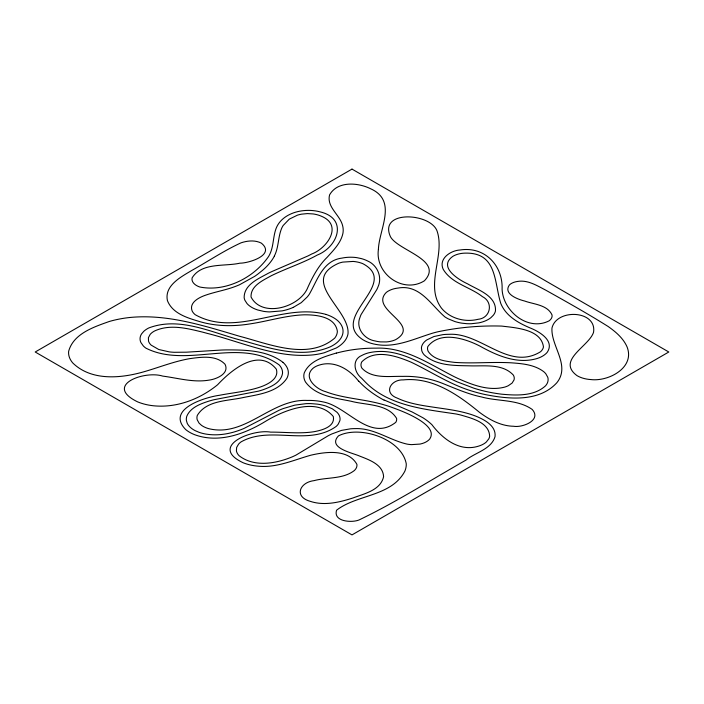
<?xml version="1.0" encoding="UTF-8"?>
<svg xmlns="http://www.w3.org/2000/svg" width="704" height="704" viewBox="0 0 704 704"><rect width="100%" height="100%" fill="white"/><g stroke="black" fill="none" stroke-linecap="round" stroke-linejoin="round"><path stroke-width="1.06" d="M274.322 256.071C278.846 247.394 277.913 237.098 281.706 228.184A50.802 29.33 0 0 1 283.175 225.5L289.282 219.146L297.405 215.178A23.162 13.376 0 0 1 301.532 214.166L307.349 213.594L313.21 213.946A22.273 12.857 0 0 1 321.218 216.154C343.561 225.174 326.999 248.45 311.687 254.003A100.971 58.3 0 0 1 307.921 255.957L272.228 271.401A147.039 84.894 0 0 0 268.356 273.231C258.676 278.634 244.068 284.522 244.147 297.572A28.846 16.658 0 0 0 244.895 300.256L247.06 303.618A26.039 15.03 0 0 0 257.673 309.962L263.419 311.326A28.468 16.438 0 0 0 269.579 311.916L282.075 310.886A37.849 21.85 0 0 0 293.313 307.358M293.322 307.358L301.242 302.667L307.199 296.991A72.785 42.02 0 0 0 309.232 294.351C317.398 280.271 322.916 260.418 341.994 258.095A25.511 14.731 0 0 1 352.546 257.259A24.578 14.194 0 0 1 357.051 257.69L361.363 258.606A26.84 15.497 0 0 1 367.77 261.052C377.423 265.232 382.536 277.253 377.986 286.915A82.227 47.467 0 0 1 376.763 289.67L361.082 314.565A72.6 41.914 0 0 0 360.008 317.337C355.467 328.002 364.267 339.205 374.933 340.921A21.886 12.637 0 0 0 380.591 341.889L386.426 341.924A18.911 10.921 0 0 0 395.639 339.671C422.294 324.122 369.046 309.936 386.232 292.494A18.348 10.595 0 0 1 388.062 291.201A18.647 10.771 0 0 1 398.086 288.059C419.76 284.134 431.033 304.982 444.875 316.888A39.31 22.695 0 0 0 448.272 318.859L454.74 321.499A31.953 18.454 0 0 0 462.026 323.189L466.646 323.673A29.181 16.843 0 0 0 471.319 323.734L478.905 322.863A25.186 14.538 0 0 0 487.986 319.616A24.402 14.089 0 0 0 490.97 317.601L493.275 315.304A26.638 15.374 0 0 0 495.458 311.018C496.522 295.856 478.315 290.127 467.614 283.862C458.418 279.646 438.09 267.089 452.584 256.529A17.345 10.014 0 0 1 455.831 254.892A17.802 10.278 0 0 1 461.023 253.502A17.591 10.155 0 0 1 465.309 253.132C497.297 252.349 494.041 282.19 500.799 303.512C505.894 316.008 518.302 322.969 530.13 327.941C539.202 331.522 554.981 340.648 547.29 352.194A23.258 13.429 0 0 1 545.864 353.734A23.813 13.746 0 0 1 537.152 358.503C517.123 364.47 496.822 355.573 479.565 345.91C464.473 338.219 439.974 330.757 427.847 346.5A18.313 10.578 0 0 0 428.252 351.454C433.902 359.92 445.315 361.222 454.617 362.384C471.715 363.607 488.858 362.067 505.974 362.595A114.646 66.194 0 0 1 510.972 362.798C522.166 363.598 534.292 364.602 543.576 371.554A25.837 14.916 0 0 1 545.882 373.877L547.738 377.23A23.038 13.297 0 0 1 548.09 378.981A23.522 13.578 0 0 1 545.574 385.783C533.958 396.431 516.472 395.516 501.794 394.196A98.806 57.042 0 0 1 473.871 388.194L457.116 381.832A176.018 101.622 0 0 1 450.516 378.734C425.049 366.221 398.394 345.77 368.245 352.933A23.962 13.834 0 0 0 361.926 355.414C351.595 359.559 354.138 372.522 361.566 378.154A165.378 95.48 0 0 0 363.994 380.67C387.675 406.041 424.063 409.121 456.271 414.022A87.287 50.389 0 0 1 460.953 415.078C471.856 418.308 489.166 422.409 489.658 436.295A23.443 13.534 0 0 1 488.778 438.882L486.297 442.033A20.249 11.695 0 0 1 478.773 446.072C459.791 452.258 442.719 438.988 431.922 424.706A76.393 44.106 0 0 0 423.051 417.833L412.166 411.981L384.164 399.995M336.327 353.03C324.562 356.682 309.795 360.43 304.322 372.742A31.284 18.058 0 0 0 303.82 375.54A32.692 18.876 0 0 0 305.518 382.034C315.929 396.123 335.236 397.954 351.155 401.262C366.186 405.302 387.57 403.594 396.581 418.37A15.242 8.8 0 0 1 395.745 422.365C369.89 442.429 347.53 406.507 323.286 401.949A39.653 22.889 0 0 0 307.243 400.435C271.084 398.666 245.282 437.862 208.472 428.604A21.375 12.338 0 0 1 201.467 425.313L199.047 423.113L197.226 419.804A21.982 12.69 0 0 1 197.305 415.422C206.615 399.969 228.122 401.078 243.778 397.426C258.922 394.434 277.314 392.242 286.774 378.488A33.59 19.395 0 0 0 288.323 372.055A32.771 18.92 0 0 0 283.034 362.402M326.066 314.433C282.823 302.386 236.782 337.999 195.21 314.706A21.366 12.338 0 0 1 192.13 310.939C188.83 302.614 199.1 297.387 205.524 295.214C215.389 291.755 225.799 290.127 235.567 286.361A73.304 42.319 0 0 0 239.527 284.759L254.637 276.382A128.41 74.131 0 0 0 257.699 274.199L262.469 270.398A91.626 52.897 0 0 0 274.402 256.089M283.052 362.393C267.062 350.178 245.564 349.888 226.292 349.897A157.485 90.922 0 0 0 221.17 350.055L186.305 352.194L174.055 352.29A41.043 23.698 0 0 1 169.136 351.859L158.726 349.492L151.14 345.118A19.914 11.493 0 0 1 148.509 341.088L148.412 337.674L150.163 334.409A20.055 11.581 0 0 1 154.651 330.95C169.77 323.963 186.982 328.275 202.365 332.077A229.143 132.29 0 0 1 207.196 333.37C241.956 342.021 276.619 358.565 313.315 354.86A48.514 28.01 0 0 0 324.245 352.774L336.301 347.97A39.53 22.818 0 0 0 345.303 340.217A40.656 23.47 0 0 0 348.005 333.837C350.178 309.364 298.707 281.046 338.703 263.243A23.311 13.464 0 0 1 342.813 262.099L353.153 261.43A21.613 12.478 0 0 1 362.806 263.666C400.972 283.756 328.372 317.038 362.754 339.645A29.559 17.072 0 0 0 375.989 344.441C395.894 348.102 414.559 338.58 433.092 333.027A81.858 47.256 0 0 1 437.642 331.839C458.63 327.351 480.242 325.442 501.697 326.084C515.724 327.818 541.165 329.199 543.462 346.949A19.694 11.37 0 0 1 540.558 351.736C508.966 371.263 481.052 332.464 449.205 334.312A32.023 18.489 0 0 0 442.825 334.655L433.928 336.538L426.765 339.944A23.047 13.306 0 0 0 422.022 345.444A22.414 12.945 0 0 0 421.432 348.075L421.784 350.724A24.631 14.221 0 0 0 424.301 354.957C436.313 365.763 453.869 365.526 469.084 365.816C483.762 366.414 502.19 363.158 513.278 375.003A17.054 9.847 0 0 1 514.017 379.966L512.081 383.09L508.358 385.669A18.7 10.798 0 0 1 504.671 387.112C488.893 391.222 472.806 385.079 458.515 378.717A180.347 104.122 0 0 1 454.529 376.834C429.748 364.329 405.222 346.922 376.103 348.154A90.737 52.386 0 0 0 336.398 353.109M358.644 381.225C349.58 369.31 334.338 360.14 319.062 365.138A18.251 10.534 0 0 0 312.77 368.491C302.729 377.661 316.386 389.259 325.565 391.635C341.37 397.716 358.45 398.728 374.836 402.468A102.881 59.4 0 0 1 389.734 406.604C400.048 410.282 410.362 414.269 419.663 420.121C425.454 423.878 434.817 430.927 429.95 438.689A16.676 9.627 0 0 1 428.648 440.123A16.843 9.724 0 0 1 420.059 444.074L411.497 444.629A22.396 12.927 0 0 1 407.062 444.11C389.426 440.141 373.93 427.874 355.186 428.613A30.914 17.846 0 0 0 350.504 428.815L341.449 430.399L331.892 433.937A81.708 47.168 0 0 0 328.108 435.802L296.014 455.092A75.117 43.366 0 0 1 292.151 456.896C275.748 463.707 254.144 467.465 239.122 455.734A21.525 12.426 0 0 1 236.403 450.833L236.65 447.418L238.568 444.154A22.889 13.218 0 0 1 240.988 441.936C270.186 425.278 307.93 446.565 336.116 426.474A25.414 14.67 0 0 0 338.246 424.116L339.838 420.737A22.757 13.138 0 0 0 340.006 418.132A23.522 13.578 0 0 0 337.031 412.306L332.323 408.804L326.04 406.111A33.246 19.193 0 0 0 317.152 404.122L310.79 403.612A37.462 21.63 0 0 0 305.941 403.665L294.862 405.117L283.149 408.593A73.955 42.698 0 0 0 279.057 410.274L244.209 428.349A75.715 43.718 0 0 1 240.082 430.003C229.337 434.034 217.58 435.961 206.166 434.122A28.776 16.614 0 0 1 198.986 432.291L195.21 430.681A26.391 15.242 0 0 1 188.742 425.665A25.749 14.863 0 0 1 187.167 423.139L186.402 420.473A27.685 15.981 0 0 1 186.903 415.967C190.819 407.15 200.93 403.682 209.458 400.946A71.861 41.492 0 0 1 214.016 399.722L258.43 391.16A58.494 33.774 0 0 0 262.865 389.814C270.741 386.98 280.641 382.862 282.48 373.71A27.958 16.139 0 0 0 279.189 364.918C239.985 336.53 187.035 369.01 145.93 348.146A27.342 15.787 0 0 1 143.282 345.893L140.914 342.558A24.482 14.133 0 0 1 140.422 336.345A23.945 13.825 0 0 1 141.671 333.766L143.748 331.364A25.925 14.969 0 0 1 148.826 327.941C180.928 315.744 214.245 334.004 245.309 341.317C272.474 349.122 302.782 358.538 330.238 346.834A35.895 20.724 0 0 0 337.594 342.056A34.637 20.002 0 0 0 342.61 328.099A33.123 19.122 0 0 0 338.386 321.306A32.085 18.524 0 0 0 334.664 318.384A33.484 19.334 0 0 0 326.066 314.442M383.962 400.118A123.068 71.051 0 0 1 358.838 381.163M378.391 249.533C374.977 273.733 403.04 294.202 424.415 280.79C443.995 260.049 398.218 250.765 390.491 236.79C378.18 209.766 430.566 212.67 437.105 231.123C445.368 255.719 424.433 285.094 441.39 308.062C450.006 318.613 465.089 322.538 478.078 319.299C490.6 318.182 493.689 302.183 482.407 296.622C469.929 286.845 451.678 283.598 443.194 269.289C438.302 258.755 450.542 250.545 459.844 250.026C484.572 246.004 503.052 265.338 502.093 289.291C503.096 311.344 528.062 331.628 549.146 320.822A13.922 8.043 0 0 0 552.015 314.917C547.351 304.744 533.922 304.41 524.603 301.013C517.88 299.35 502.876 293.885 509.45 284.891A13.086 7.55 0 0 1 517.722 281.415C527.868 279.77 536.985 285.648 545.582 290.074C566.632 301.849 587.682 313.65 608.106 326.471C615.718 331.822 623.251 338.175 627.062 346.887C635.237 367.638 608.678 381.594 591.131 379.588A22.695 13.103 0 0 1 576.937 375.593C556.327 360.228 588.984 346.412 593.542 332.314C597.089 310.165 556.442 308.352 551.962 328.117C550.845 346.35 570.926 365.508 556.714 382.897C538.701 402.283 508.842 399.212 485.25 394.566A102.423 59.136 0 0 1 473.123 391.433C451.009 385.088 431.807 372.055 411.224 362.234C396.37 355.934 374.88 348.638 361.838 361.803A17.178 9.918 0 0 0 361.962 368.245C372.24 379.148 389.171 376.033 402.697 376.385C416.742 375.954 430.786 378.558 443.784 383.874C456.157 388.881 468.486 394.231 481.606 396.986C498.238 401.57 517.554 399.177 532.18 409.42C541.992 420.209 522.509 427.865 513.612 426.263C500.826 426.052 489.254 419.628 479.257 412.157C457.899 394.592 432.441 376.869 403.286 379.896C390.922 379.342 382.844 392.867 397.285 398.121C409.534 403.92 423.157 405.627 436.418 407.625C449.926 409.578 463.663 411.321 476.432 416.398C484.783 419.91 496.294 425.938 495.035 436.656C491.19 449.442 475.235 452.487 466.004 460.09C430.443 480.251 395.815 502.322 358.934 520.01C351.595 522.958 333.001 521.629 336.574 510.215C356.954 494.349 391.362 496.672 404.853 471.196A50.662 29.251 0 0 0 406.261 463.804C401.579 438.618 359.506 425.031 338.466 435.873C327.254 447.788 352.079 452.778 359.322 455.954C368.94 459.774 383.055 464.42 383.592 476.705C380.565 490.274 364.355 493.671 353.118 497.913C339.451 502.33 324.386 506.026 310.279 501.345C293.656 496.681 299.693 482.354 314.002 480.647C327.334 477.039 342.936 479.371 354.402 470.492A17.618 10.173 0 0 0 356.91 464.367C348.348 448.791 325.538 451.739 310.763 455.224C293.753 459.994 276.927 467.826 258.826 466.224A34.954 20.178 0 0 1 243.232 462.792C208.085 446.257 252.639 428.754 270.609 432.133C285.085 432.018 299.658 433.981 314.054 431.702C321.737 430.294 335.368 426.791 333.309 416.513C316.659 396.766 284.055 410.194 265.716 421.221C244.842 433.998 218.733 443.626 194.55 434.658A34.302 19.809 0 0 1 185.689 429.563C165.722 409.209 204.934 397.258 219.578 395.261C233.279 392.612 247.35 391.45 260.621 386.901C267.934 384.314 279.303 378.69 276.338 369.178C258.562 347.257 231.37 369.996 217.598 384.754C199.716 399.335 176.334 408.223 153.085 405.733A39.31 22.695 0 0 1 137.623 401.87C103.33 385.22 144.461 370.286 162.642 376.086C178.033 378.092 193.53 382.782 209.15 380.107C216.462 379.122 229.618 373.666 225.069 364.302C216.207 354.869 201.458 357.042 189.878 358.626C174.082 361.337 159.148 367.409 143.792 371.809C120.745 378.418 91.414 381.119 72.811 363.009A39.67 22.906 0 0 1 68.658 351.287C73.445 333.626 93.914 326.955 109.393 321.446A76.657 44.255 0 0 1 129.774 317.495C167.35 313.773 204.046 325.758 239.598 336.274C269.245 343.939 307.93 360.818 334.752 338.105A29.506 17.037 0 0 0 337.357 331.223C335.095 316.571 316.202 314.706 304.198 314.811C285.886 315.436 268.312 321.156 250.29 323.858C233.631 326.586 216.339 326.445 200.05 321.693C187.81 318.032 172.568 313.738 167.438 300.661C164.138 285.736 180.919 276.954 191.426 270.653C207.953 261.439 223.775 250.765 240.988 242.854C247.5 240.636 255.024 239.923 261.342 243.126C275.871 254.962 248.679 263.287 239.95 263.164C224.453 266.684 201.784 262.24 192.148 277.825A15.752 9.099 0 0 0 199.786 287.003C225.641 292.195 254.012 277.728 268.638 256.397C273.882 247.87 272.694 237.415 276.144 228.298C280.421 217.351 292.336 211.79 303.406 210.654A27.245 15.726 0 0 1 319.906 211.825C348.269 218.346 338.21 246.77 317.258 255.059C302.482 263.27 286.246 268.347 271.128 275.818C262.909 280.438 250.483 285.85 251.046 297C262.082 318.384 300.168 307.27 307.85 287.364C312.805 276.452 318.481 265.707 327.175 257.268C333.476 250.219 340.78 243.109 342.883 233.534A52.448 30.281 0 0 0 342.698 226.01C340.252 214.87 326.41 207.293 329.569 194.911C337.48 180.822 358.072 182.45 370.7 188.795C397.742 200.93 379.06 229.02 378.391 249.533M352 169.101L35.2 352L352 534.899L668.8 352L352 169.101"/></g></svg>
